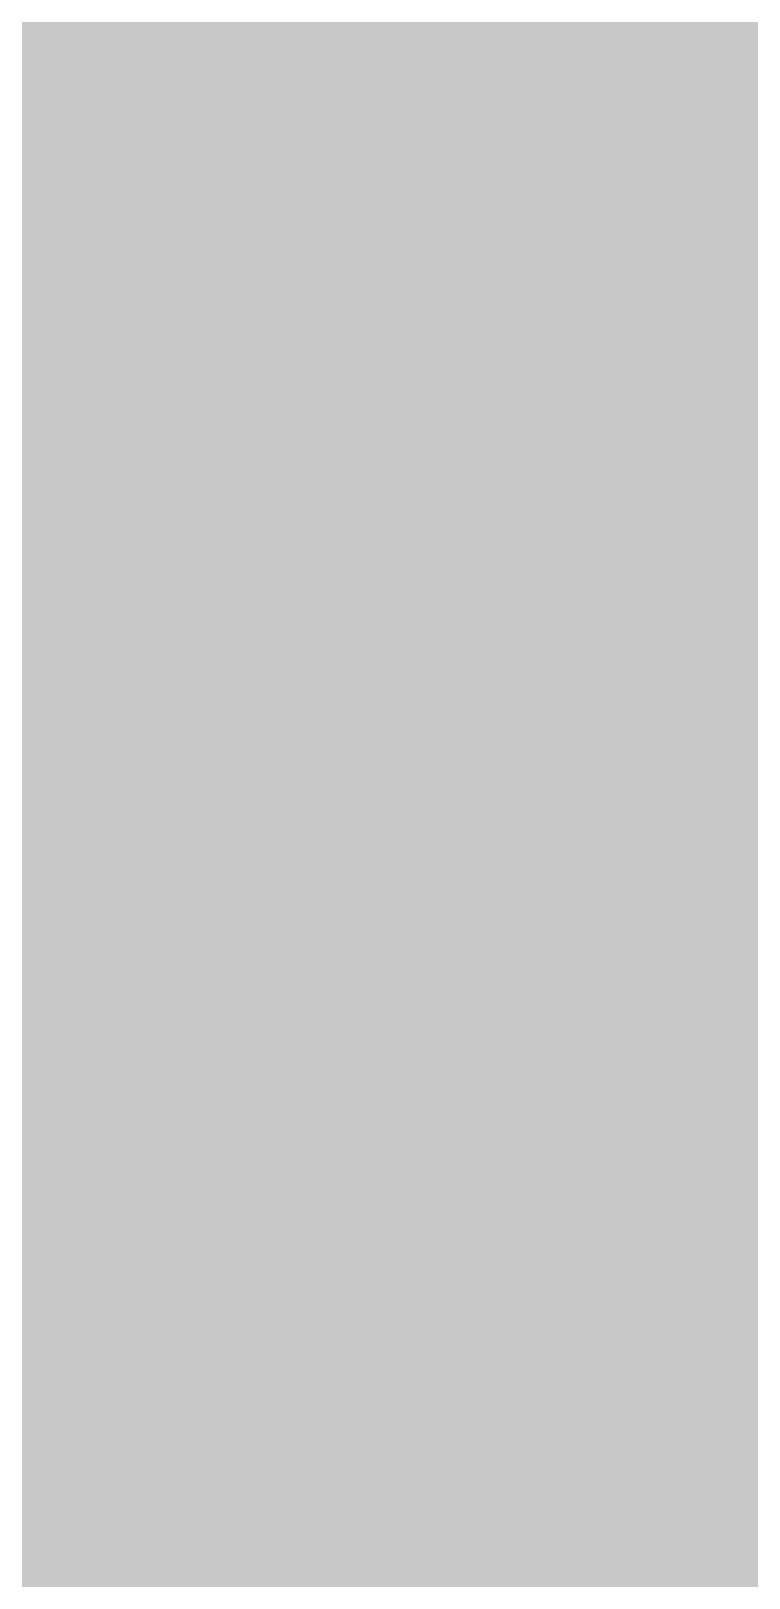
# Model space of a CAD drawing. Header units: inches. Extents: x 3268 to 7018, y 976 to 6708.
# Drawn here: x 6148.9 to 6175.1, y 4525.6 to 4582 of the extents above; entities that cross this region are included whole.
import ezdxf

# ---------------------------------------------------------------- set-up
doc = ezdxf.new("R2010")
doc.units = ezdxf.units.IN
doc.header["$MEASUREMENT"] = 0
doc.layers.add('L-PVMT-BRCK-HATC', color=252, linetype='Continuous', lineweight=15)
doc.layers.add('site_dwg', color=8, linetype='Continuous', lineweight=9)

# ---------------------------------------------------------------- blocks, each defined once
blk = doc.blocks.new('site_dwg-12440225-Overall Retail Plan Opt 2')
at = {"layer": 'L-PVMT-BRCK-HATC'}
h = blk.add_hatch(dxfattribs=at)
h.set_pattern_fill('FP_246', color=53, style=0, pattern_type=2)
h.set_pattern_definition([(41.19300000000002, (24339643.438, 9814490.821), (0.375403592299723, 5.641549445222338), [11.995, -3.998]), (131.193, (24339646.447, 9814493.454), (0.3754035922997256, 5.641549445222338), [11.995, -3.998])])
h.paths.add_polyline_path([(24340944.14260868, 9815161.56902191), (24340946.20790308, 9815192.747086309), (24341054.75702199, 9815287.751801526), (24341063.87239928, 9815424.199854838), (24341015.92996943, 9815427.389928112), (24341020.73005893, 9815499.242452446), (24341068.6233038, 9815496.042956479), (24341085.92457959, 9815756.343615633), (24341038.03025398, 9815759.526984198), (24341042.83057567, 9815831.382984137), (24341090.71518529, 9815828.196758201), (24341094.25579284, 9815881.407237886), (24340999.25292033, 9815989.95425186), (24341037.33064584, 9816562.210287204), (24341145.95890891, 9816657.28427078), (24341149.83738892, 9816715.34122569), (24341101.91933975, 9816718.542378701), (24341106.71858403, 9816790.382251019), (24341154.61183225, 9816787.182754835), (24341172.38615708, 9817054.592693102), (24341124.49183767, 9817057.776154408), (24341129.29215316, 9817129.632061608), (24341177.18540137, 9817126.432565417), (24341191.29366988, 9817337.949903736), (24341143.30704276, 9817341.15563808), (24341148.15635795, 9817412.992162973), (24341196.04622471, 9817409.792895138), (24341198.60298609, 9817448.452610748), (24341103.52900252, 9817557.080873795), (24341063.62171076, 9817559.73488301), (24340904.2315685, 9815164.235268736)])

msp = doc.modelspace()

# ---------------------------------------------------------------- block references
at = {"layer": 'site_dwg', "color": 53, "lineweight": 15, "rotation": 3.810000000000009}
msp.add_blockref('site_dwg-12440225-Overall Retail Plan Opt 2', (-23628768.691637, -11408316.78144797), dxfattribs=at)

doc.saveas('drawing.dxf')
